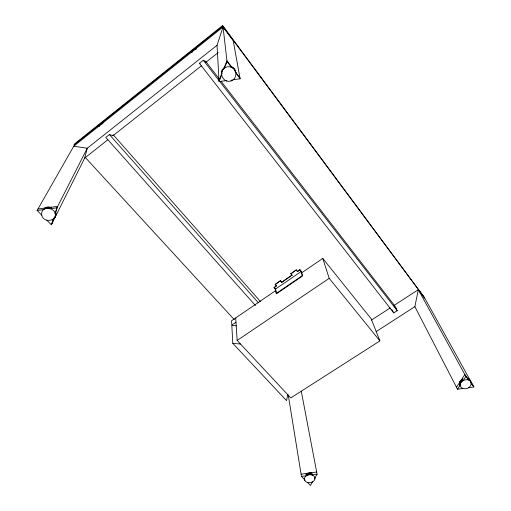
<?xml version="1.0" encoding="UTF-8"?>
<svg xmlns="http://www.w3.org/2000/svg" width="511" height="511" viewBox="0 0 511 511"><rect width="100%" height="100%" fill="white"/><g stroke="black" fill="none" stroke-linecap="round" stroke-linejoin="round"><path stroke-width="0.77" d="M221.538 74.197L222.144 70.192L224.24 67.541L224.297 68.193C218.331 72.409 222.981 82.839 230.116 81.172C237.085 80.131 237.909 69.509 231.732 66.762L231.822 67.407L234.46 69.579L235.839 72.703M393.566 305.744L418.317 289.673L465.904 376.447L463.164 380.625L462.238 379.181L460.334 380.906L459.613 382.305L459.517 384.432M460.207 385.249C459.862 379.226 471.455 377.08 471.289 383.953C469.941 390.193 459.919 390.64 459.421 383.601M195.994 49.382L195.572 48.289L191.714 51.368L192.13 52.473M55.258 216.089C57.085 207.242 40.605 205.007 41.653 214.652C43.039 223.78 58.318 221.308 55.642 212.046L55.06 213.196M314.872 479.031C315.402 473.25 305.578 473.429 304.447 478.398C303.968 484.153 313.716 483.962 314.872 479.031L314.559 477.319M287.731 394.664L286.556 400.624L232.805 343.373L231.834 325.424L236.261 325.814M462.825 388.507L457.505 389.241L414.868 306.664L418.317 289.673L425.197 298.929L473.889 386.974L468.574 387.708M46.757 220.177L51.356 224.808L84.685 158.071L87.26 148.247L217.028 45.3L223.039 27.006L233.22 40.701L240.113 78.796L233.291 79.69M54.562 217.846L55.84 214.927M51.356 224.808L53.738 218.171M41.781 215.176L37.111 210.475L73.763 146.197L87.26 148.247L56.925 207.83L55.105 213.381L55.686 212.231M52.128 223.269L53.815 218.12M55.501 212.972L57.673 206.355L49.791 207.409M219.027 80.649L221.665 74.018M224.016 68.123L226.948 60.752L231.764 67.101M222.151 73.041L219.078 81.556L225.907 80.661M73.763 146.197L223.039 27.006L227.044 61.563L224.438 68.097L224.38 67.452M99.038 126.779L98.54 126.223L102.494 122.634L102.986 123.196M53.987 218.606L55.571 215.834M55.36 215.137L55.942 213.981M55.297 214.16L55.878 213.01M98.54 126.223L102.494 122.634M49.644 208.411L50.25 207.274L51.298 207.613M48.564 208.22L49.171 207.083L50.25 207.274M47.478 208.181L48.091 207.044L49.171 207.083M46.418 208.296L47.038 207.159L48.091 207.044M45.409 208.565L46.035 207.428L47.038 207.159M44.476 208.973L45.102 207.836L46.035 207.428M312.585 481.828L310.445 485.45L307.539 482.525M314.917 477.887L317.088 474.221L301.279 391.247M456.489 387.268L464.838 374.506L468.619 379.616M457.505 389.241L460.213 385.115M222.636 25.55L74.632 143.827L73.91 145.092L222.713 26.214L222.636 25.55L424.692 297.958L222.713 26.214M191.657 51.867L195.521 48.775M112.95 135.587L109.418 134.553L105.809 137.408L255.481 305.572M396.434 308.472L394.07 305.412L397.232 310.694L393.777 312.924L199.386 63.319L203.276 60.241L205.876 62.157L204.905 60.898M84.685 158.071L107.776 139.822M112.771 135.881L201.391 65.855M205.761 62.399L218.242 52.537M305.693 474.38L307.82 473.263L310.286 472.969L311.851 473.269L312.164 474.968M299.874 269.731L297.498 271.59L299.874 269.731L301.407 271.584L302.525 275.991L276.413 293.806L275.403 289.143L274.094 287.623L276.477 285.994L275.193 284.34L280.482 280.705L281.765 282.366L292.1 275.059L281.727 282.168M296.22 269.91L290.912 273.781L296.22 269.91L297.453 271.392M275.231 284.538L280.482 280.705M274.094 287.623L276.438 285.79L275.193 284.34M275.403 289.143L301.209 271.482L299.925 269.929M275.633 290.638L231.579 320.755L231.815 325.085L235.98 322.249M301.158 273.187L322.76 258.425L371.158 318.781L379.89 340.92L290.778 397.922L237.155 340.441L235.705 317.938M276.157 293.512L302.276 275.691L301.209 271.482M237.155 340.441L329.212 278.329L322.76 258.425M224.297 68.193C226.405 66.539 229.42 66.232 231.822 67.407M45.102 207.836L43.537 209.619L37.111 210.475M371.484 320.078L390.219 307.916M376.134 331.601L414.868 306.664M462.353 379.124L463.03 378.766M301.1 474.189L316.667 472.011M310.145 473.448L311.71 473.231L312.017 474.93L317.088 474.221M288.236 394.933L301.458 476.412L306.53 475.703L306.332 473.927M37.961 208.993L45.843 207.939M49.561 207.753L51.1 207.549L50.493 208.686L56.925 207.83M232.805 343.373L240.502 344.031M471.225 382.547L469.801 379.801L467.284 378.268L468.108 379.769M199.386 63.319L200.21 63.907M301.458 476.412L304.403 479.369M85.248 157.433L234.281 319.65M98.91 125.495L99.402 126.051M102.136 123.349L102.628 123.905M109.418 134.553L258.438 302.831M113.18 134.738L260.463 301.56M274.056 287.418L275.614 289.226L276.413 293.806M280.52 280.909L281.765 282.366M290.868 273.583L292.145 275.257M296.265 270.108L297.498 271.59M329.212 278.329L379.89 340.92M203.276 60.241L397.232 310.694M195.572 48.289L196.045 48.903M205.959 61.722L219.13 78.751M221.084 81.275L394.773 305.872M235.137 71.553L239.953 77.902M470.931 382.535L472.803 385.007M227.044 61.563L231.33 67.216L231.24 66.571M240.113 78.796L235.788 72.568M465.904 376.447L468.517 379.897L467.693 378.396M473.889 386.974L470.752 382.567M391.816 309.621L393.777 312.924M469.322 379.277L470.146 380.778M470.772 382.234L471.327 383.237M468.728 378.843L469.558 380.344M468.044 378.504L468.874 380.005M461.516 379.686L462.321 381.193M460.877 380.267L461.676 381.774M460.334 380.906L461.139 382.413M459.913 381.589L460.711 383.097M459.613 382.305L460.411 383.812M459.446 383.026L460.239 384.534M314.744 477.255L314.955 478.392M311.09 473.071L311.397 474.77M310.286 472.969L310.592 474.674M309.462 472.969L309.762 474.674M308.631 473.071L308.931 474.77M307.82 473.263L308.12 474.968M307.047 473.556L307.341 475.262M304.626 479.107L304.818 480.251M304.415 479.12L304.607 480.263M304.237 478.52L304.422 479.657M235.437 70.933L235.545 71.597M234.977 69.886L235.079 70.544M234.357 68.921L234.46 69.579M233.597 68.065L233.699 68.717M232.716 67.343L232.812 67.989M470.395 381.04L470.49 381.73M230.672 66.347L230.761 66.992M232.135 79.722L232.224 80.419M231.113 80.182L231.202 80.879M221.487 73.52L221.614 74.657M226.692 80.291L226.763 80.987M223.403 68.308L223.46 68.959M222.7 69.202L222.758 69.854M222.144 70.192L222.202 70.85M221.755 71.265L221.806 71.923M221.531 72.383L221.582 73.047M217.028 45.3L219.078 81.556"/></g></svg>
